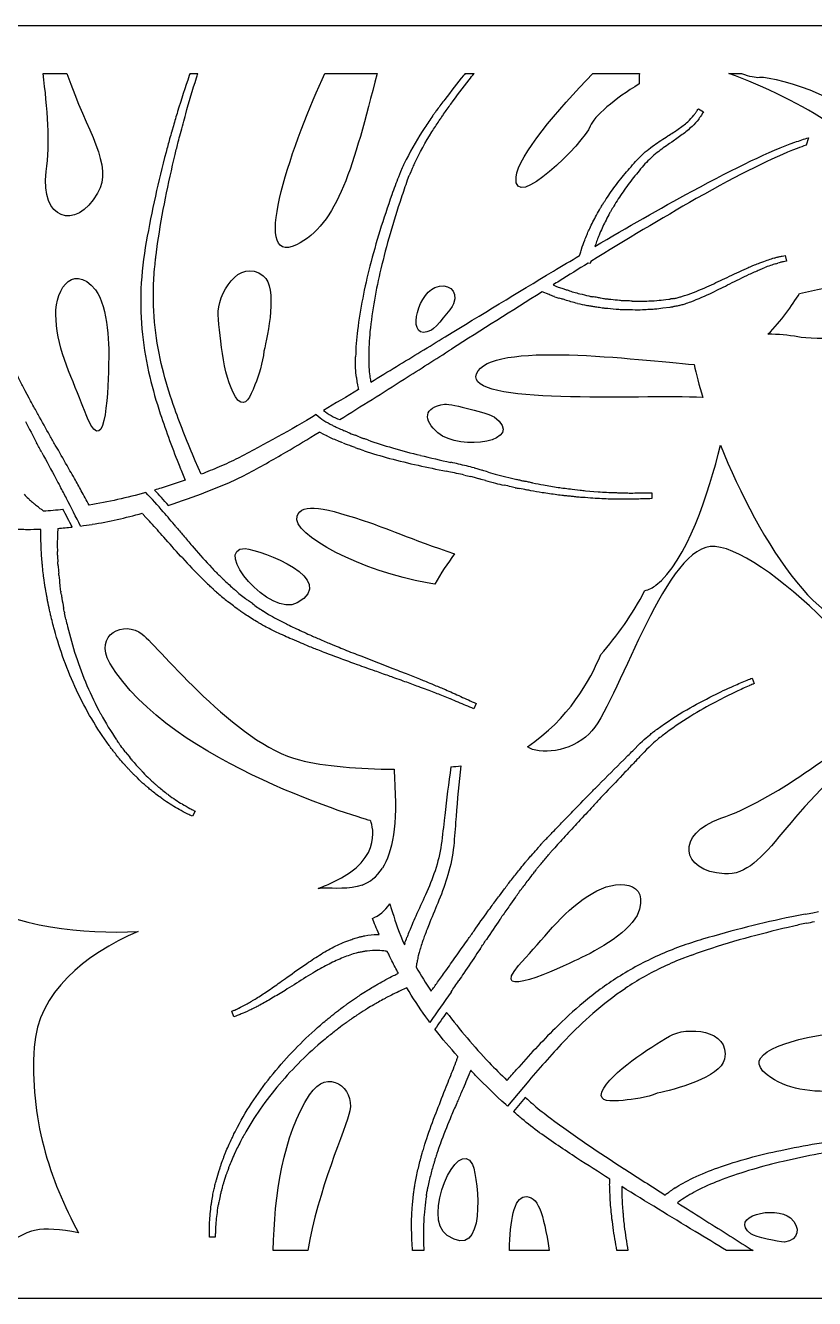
# Model space of a CAD drawing. Header units: metres. Extents: x -136 to 12250, y 0 to 1406.
# Drawn here: x 4963 to 5835, y 0 to 1406 of the extents above; entities that cross this region are included whole.
import ezdxf

# ---------------------------------------------------------------- set-up
doc = ezdxf.new("R2010")
doc.units = ezdxf.units.M
doc.layers.add('PDF_Geometry', color=7, linetype='Continuous')

msp = doc.modelspace()

# ---------------------------------------------------------------- linework, layer by layer
at = {"lineweight": -2}
for p, q in [((0, 1406.3), (12250, 1406.3)), ((5828.6, 1282.2), (5825.9, 1274)), ((12250, 0), (0, 0))]:
    msp.add_line(p, q, dxfattribs=at)
for points in [[(4982.4, 1353.2), (5008.8, 1353.2)], [(5144.9, 1353.2), (5153.6, 1353.2)], [(5294, 1353.2), (5351.7, 1353.2)], [(5449, 1353.2), (5458.9, 1353.2)], [(5590, 1353.2), (5641.6, 1353.2)], [(5740.5, 1353.2), (5754.6, 1353.2)], [(5275.3, 53.1), (5236.9, 53.1)], [(5403.3, 53.1), (5390.8, 53.1)], [(5541.9, 53.1), (5498.1, 53.1)], [(5629, 53.1), (5616.8, 53.1)], [(5767.4, 53.1), (5738, 53.1)]]:
    msp.add_lwpolyline(points, dxfattribs=at)
at = {"layer": 'PDF_Geometry', "lineweight": -2}
for p, q in [((5541.8, 1109), (5534, 1112.1)), ((5547.9, 1106.7), (5547.8, 1106.7)), ((5290.2, 955.8), (5288.2, 956.9)), ((5302.2, 964.8), (5302.2, 964.8)), ((5306.6, 962.7), (5309.9, 961.1)), ((5298.5, 951.9), (5296.5, 952.8)), ((5325.1, 940.9), (5323.4, 941.6)), ((5337.3, 936.6), (5331.1, 938.7)), ((5459, 917.5), (5459.3, 917.5)), ((5459.3, 917.5), (5467.9, 914.9)), ((5430.8, 913.3), (5428.1, 913.9)), ((5456.7, 907.7), (5455.2, 908)), ((5465.2, 905.3), (5456.7, 907.7)), ((5485, 910), (5506.3, 904.6)), ((5504.2, 895.6), (5500, 896.6)), ((5504.4, 895.6), (5504.2, 895.6)), ((4971.7, 878.8), (4971.7, 878.7)), ((5092.3, 867), (5091.9, 867.4)), ((4998.4, 843.4), (4998.4, 843.3)), ((5147.2, 831.5), (5149.4, 829)), ((5136.5, 818.1), (5134.5, 820.2)), ((5168.9, 807.3), (5169, 807.3)), ((5002, 781.4), (5002.1, 780.7)), ((5170.8, 783.4), (5170.7, 783.5)), ((5194.9, 782.5), (5195, 782.4)), ((5003.3, 773.4), (5003.3, 773.4)), ((5006, 758.2), (5006.2, 757.2)), ((5009.5, 742.5), (5009.5, 742.5)), ((5063.8, 617.1), (5063.8, 617.1)), ((5068, 611.1), (5068.5, 610.4)), ((5073.3, 604), (5078.2, 597.9)), ((5079.7, 595.9), (5080.6, 594.9)), ((5080.6, 594.9), (5083.1, 592)), ((5092.9, 581.3), (5093, 581.2)), ((5504.6, 443.2), (5499.3, 435.8)), ((5833.3, 426.2), (5839.6, 427.4)), ((5833.3, 426.2), (5833.3, 426.2)), ((5465.8, 386.7), (5462.1, 381.1)), ((5715.3, 384.8), (5703.2, 380.8)), ((5519.3, 240.5), (5495.7, 212.6)), ((5505.5, 252.6), (5505.6, 252.8)), ((5515.4, 222.2), (5502.3, 206.7)), ((5673.9, 117.3), (5674.1, 117.4))]:
    msp.add_line(p, q, dxfattribs=at)
for points in [[(5144.9, 1353.2, 0.000642), (5144.1, 1351, 0.008947), (5131.1, 1311.2, -0.000934), (5126.5, 1295.5), (5124.7, 1289.4), (5124.7, 1289.3, -0.002249), (5122.4, 1281.2, 0.006551), (5118.4, 1266.4, 0.009568), (5106.6, 1217.9, 0.012164), (5096.6, 1167.3, 0.03279), (5090.7, 1115.5, 0.037784), (5092.3, 1064.8, 0.031747), (5100.4, 1018.1, 0.020447), (5112, 977.4, 0.015904), (5133.7, 918.7), (5133.7, 918.5, 0.000069), (5139.6, 904.1, -0.00986), (5113, 895.3, -0.002844), (5105.6, 893.1, -0.002844)], [(5284.4, 976.4, -0.015822), (5198.3, 928.5, -0.016626), (5177.2, 918.6, -0.006848), (5157.1, 910.6), (5150.7, 925.5, -0.01576), (5128, 982.9, -0.021265), (5115.9, 1022, -0.032209), (5107.1, 1066.6, -0.037629), (5104.5, 1115.1, -0.019073), (5106, 1140.1, -0.008525), (5106.9, 1148.7, 0.001127), (5107.3, 1152.7), (5109.1, 1165.3, -0.011848), (5117.8, 1215.5, -0.009186), (5128.5, 1263.9, -0.006024), (5131.9, 1277.8, 0.00284), (5134.2, 1286.8, 0.000361), (5140.1, 1308.6, -0.009144), (5152, 1348.3, -0.001409), (5153.6, 1353.2)], [(5449, 1353.2, 0.000118), (5447.3, 1351.2, 0.008361), (5426.4, 1324.6, 0.006705), (5418.1, 1313.4, -0.000355), (5415.4, 1309.7), (5415.3, 1309.6, -0.000257), (5413.3, 1306.7, 0.009446), (5404.4, 1293.6, 0.029703), (5384, 1258.3, 0.016686), (5381, 1252.2, -0.004101), (5379.5, 1248.9), (5377.5, 1244.7), (5375.3, 1238.9, 0.006419), (5368, 1219.3, 0.011998), (5354.8, 1179.5, 0.01203), (5343.8, 1140.5, 0.032708), (5330, 1069.5, 0.024853), (5327.9, 1040.4)], [(5393, 1253.8), (5393, 1253.9, -0.029446), (5412.2, 1288.7, -0.009942), (5420.1, 1300.8, 0.000796), (5422.6, 1304.6, 0.000525), (5425.2, 1308.3, -0.007232), (5433.2, 1319.5, -0.008854), (5453.5, 1346.4, -0.000295), (5458.9, 1353.2, -0.000295)], [(5343.6, 1019.3), (5343.6, 1019.3, 0.013981), (5344.5, 1013.5, 0.000524), (5344.8, 1012.4, 0.000561), (5373.1, 1029.6, 0.000368), (5427.1, 1062.5, -0.002031), (5546.5, 1134.9, -0.001029), (5575.5, 1152.2), (5575.5, 1152.2, 0.005662), (5576, 1153.9, -0.012963), (5577.5, 1158.8), (5577.7, 1159.2, -0.015841), (5581.2, 1169.1, -0.013917), (5583.7, 1175.4), (5584.2, 1176.6, -0.011797), (5586.7, 1182.1, -0.018437), (5594.2, 1196.9, -0.011417), (5598.7, 1204.7, 0.002154), (5601, 1208.6), (5601.5, 1209.4, 0.002212), (5603.6, 1212.6, -0.015277), (5614.8, 1228.8), (5614.8, 1228.8, -0.014977), (5627.4, 1244.6, -0.015449), (5640.9, 1259.6, -0.044916), (5656, 1272.8, -0.016784), (5671.2, 1283), (5673.2, 1284.3, 0.010571), (5684.5, 1291.8, 0.028632), (5695, 1299.9, 0.037593), (5701.9, 1307.1, 0.00225), (5704.1, 1310, 0.006128), (5704.9, 1311.2, -0.006304), (5705.6, 1312.3, -0.005697), (5706.9, 1314.3), (5712.3, 1311, 0.000317), (5711.1, 1308.9), (5711.1, 1308.8)], [(5710.7, 1308.1, -0.013258), (5709.6, 1306.3), (5709.5, 1306.1, 0.003785), (5708.3, 1304.5, -0.002028), (5707.2, 1303), (5707.2, 1302.9, -0.038259), (5699.8, 1294.7, -0.029496), (5688.9, 1285.7, -0.010268), (5677.3, 1277.4), (5675, 1275.9, 0.01669), (5661.3, 1265.9, 0.044208), (5647.8, 1253.3, 0.014283), (5635.2, 1238.3, 0.015081), (5623.5, 1222.5, 0.016788), (5613.2, 1206.7), (5612.5, 1205.4, 0.001599), (5610.9, 1202.8), (5610.3, 1201.8, -0.001618), (5608.7, 1198.9, 0.010812), (5604.7, 1191.4), (5604.7, 1191.3, 0.018026), (5598, 1177), (5598, 1177, 0.01372), (5596, 1172, -0.000932), (5595.4, 1170.6, 0.015447), (5593.3, 1164.7), (5593.3, 1164.6, 0.005765), (5592.4, 1162.2, -0.008881), (5699.9, 1223.3)], [(5390.4, 1248.2, -0.006182), (5388.8, 1244.6), (5387.8, 1242.2), (5387, 1240.5), (5386.9, 1240.3), (5386.9, 1240.3), (5386.9, 1240.2), (5385.1, 1235.3, 0.00606), (5378.3, 1215.7, 0.011197), (5366, 1176.2, 0.011691), (5355.9, 1137.5, 0.032326), (5343.8, 1068.1, 0.025187), (5342.4, 1040.3)], [(5704.5, 1215, 0.009357), (5587.8, 1145.5), (5587.2, 1143.2), (5584.9, 1143.8, 0.001315), (5553.1, 1124, 0.000674), (5546.2, 1119.7, 0.001497), (5549.3, 1118.5), (5552, 1117.4, 0.007979), (5557, 1115.7, 0.002122), (5558.9, 1115.1, -0.003124), (5562.8, 1113.8)], [(5683.2, 1105.5), (5683.3, 1105.5, -0.00417), (5685.7, 1106.2, 0.01086), (5689.4, 1107.2), (5690.3, 1107.5, -0.001714), (5695.6, 1109.2, 0.021528), (5718.9, 1118.8, 0.003875), (5738.5, 1128, -0.007273), (5760.1, 1138, -0.007345), (5765.4, 1140.3, 0.004222), (5768.9, 1141.8, -0.007913), (5774.6, 1144.1, 0.000006), (5777, 1145), (5777.1, 1145)], [(5795.9, 1150.9, -0.002113), (5799.6, 1151.6, -0.002173), (5802.7, 1152.3), (5804.1, 1146, -0.002839), (5800.9, 1145.3), (5800.8, 1145.3, -0.00175), (5797.2, 1144.5)], [(5685.6, 1097, -0.001547), (5687.6, 1097.6, 0.011154), (5692.1, 1098.9), (5692.1, 1098.9, 0.001412), (5698.4, 1101.1), (5698.5, 1101.1, 0.021252), (5722.3, 1111.4, 0.003812), (5741.5, 1120.9, -0.007335), (5763.1, 1131.4, -0.007822), (5769, 1134.1, 0.001184), (5771.7, 1135.3, -0.00776), (5777, 1137.5, 0.001771), (5779.5, 1138.6)], [(5575.8, 1110), (5575.9, 1110, 0.001067), (5585.8, 1107.5), (5585.9, 1107.5)], [(5633.8, 1101.8), (5632.1, 1101.9, -0.002643), (5628.9, 1102, 0.000649), (5625.8, 1102.1), (5625.5, 1102.1, 0.005384), (5622.7, 1102.2), (5621.7, 1102.3, -0.00352), (5619.8, 1102.5), (5617.4, 1102.7, 0.000133), (5607.7, 1103.7, 0.000259), (5606.2, 1103.9, -0.002723), (5604.9, 1104), (5604.3, 1104.1, -0.003673), (5602.1, 1104.5, 0.002424), (5598.8, 1105.1, -0.003121), (5596.5, 1105.5, 0.002702), (5591, 1106.5, 0.002257), (5589.6, 1106.7)], [(5644.7, 1101.7), (5644.8, 1101.7, -0.000038), (5654.7, 1102.1), (5657.8, 1102.2), (5660.8, 1102.5, 0.000621), (5670.8, 1103.5), (5674.2, 1103.8)], [(5679.3, 1104.7, 0.007457), (5677.1, 1104.3, 0.010283), (5675.8, 1104)], [(5634.1, 1092, 0.002093), (5631.9, 1092, 0.000242), (5628.9, 1092.1, 0.000273), (5625.5, 1092.1, -0.003995), (5623.7, 1092.1, 0.002638), (5622.3, 1092.2), (5622.1, 1092.2, -0.002311), (5618.9, 1092.4, 0.000762), (5606.6, 1093.5), (5606.6, 1093.5, 0.004326), (5605, 1093.6, -0.003766), (5603.6, 1093.7), (5603.4, 1093.8), (5602.7, 1093.9, -0.004445), (5600.4, 1094.2, -0.000158), (5594.7, 1095.1, 0.001073), (5590.1, 1095.8), (5589.1, 1096, 0.005639), (5587.7, 1096.2)], [(5675.1, 1094.8), (5667.4, 1093.9, -0.000364), (5658.6, 1092.8), (5658.4, 1092.8, 0.000061), (5652.8, 1092.5, -0.000904), (5645.2, 1092.1)], [(5680.9, 1095.9, 0.007885), (5678.8, 1095.5), (5678.6, 1095.4, 0.011332), (5677.5, 1095.2)], [(5096, 890.3, -0.023611), (5033.4, 876.3, -0.000189), (5024.6, 892.4, 0.004275), (5017.2, 905.8, -0.001022), (5012.2, 914.5, -0.000354), (4999.4, 937), (4996, 942.8, 0.001268), (4990.1, 953.3, -0.005275), (4977.1, 976.4, 0.00199), (4974, 982, -0.006006), (4967, 994.7), (4962.8, 1002.8, 0.000278), (4956.8, 1014.1, -0.003603), (4950.7, 1026.6, 0.001643), (4946.9, 1034.4, 0.000153), (4945.8, 1036.7, 0.001755), (4944.5, 1039.5, 0.002645), (4943, 1042.8, -0.002394), (4942.2, 1044.7, 0.001039), (4937.6, 1055.4, 0.00059), (4936.5, 1057.8, 0.000055), (4935.3, 1060.7, 0.004809), (4934.8, 1061.8)], [(5328.8, 1017.5, 0.015459), (5329.7, 1010.9, -0.003422), (5330, 1009), (5330, 1008.8, -0.004237), (5330.6, 1006.2, 0.001541), (5331, 1004.1, -0.002079), (5292.5, 981.1, -0.002079)], [(5581.9, 892.4), (5581.9, 892.4), (5596, 891.3, 0.01662), (5614.8, 890.3, -0.001885), (5620.1, 890.1, 0.000723), (5624, 890, -0.001249), (5630.2, 889.8, 0.001966), (5638.6, 889.9), (5638.8, 889.9, -0.000245), (5655.2, 890), (5655.3, 883.6, -0.000326), (5638.9, 883.1, 0.002187), (5633.8, 883, -0.000751), (5630.3, 882.9), (5630.2, 882.9), (5620, 883, 0.002151), (5614.3, 883.1, -0.01686), (5595.3, 883.8, -0.000842), (5584.8, 884.4), (5581.5, 884.7, -0.01731), (5574.9, 885.2), (5573.9, 885.3, -0.001485), (5568.7, 885.8), (5566.4, 886.1, -0.001529), (5562.4, 886.5, 0.000417), (5558.6, 886.9), (5557.6, 887, -0.016008), (5550.5, 887.8, -0.000295), (5534.2, 890.2)], [(5535.5, 898.8), (5535.6, 898.8, -0.001302), (5551.8, 896.1)], [(5558.6, 895.2), (5559.5, 895.1, 0.001889), (5567.3, 894.1), (5576.2, 893)], [(5086.7, 575.1, -0.002958), (5083.8, 577.9, 0.000746), (5081.4, 580.2), (5081.3, 580.3, -0.000022), (5078.4, 583.4, -0.000447), (5076.1, 585.8, 0.003923), (5074.7, 587.4, -0.001751), (5073.5, 588.7), (5073.4, 588.8, 0.002918), (5070.8, 591.7, -0.001034), (5065.6, 597.8), (5065.5, 597.9, -0.000156), (5061.3, 603.3), (5060.5, 604.4, -0.00139), (5057.9, 607.6), (5057.8, 607.7), (5057.1, 608.7, -0.002703), (5055.4, 611.1, -0.027087), (5036.2, 640.3, -0.022797), (5019.4, 672.1, -0.01975), (5005.6, 705.5, -0.019983), (4995, 738.7, -0.012302), (4992.9, 746.9, -0.000029), (4990.9, 754.9), (4990.8, 755, 0.003645), (4989.6, 760.5, -0.011561), (4987.5, 770.7, 0.001223), (4986.6, 775.4), (4986.1, 778.2, 0.000527), (4985.6, 781.3, -0.000763), (4984.9, 785.5, -0.010902), (4983.3, 796.1, 0.001595), (4982.9, 799.5, -0.0123), (4981.9, 808.2, 0.004335), (4981.5, 812.5, -0.008688), (4980.9, 819.9, 0.003834), (4980.6, 824.3), (4980.6, 824.4, -0.014638), (4980.1, 843.7, -0.007736), (4980.1, 849.6, -0.009759), (4964.7, 849.3, 0.000666), (4957.8, 849.4, -0.000014), (4953, 849.4, 0.020561)], [(4966.2, 883.8), (4966.3, 883.7, -0.001161), (4967.6, 882.4)], [(5205.4, 756.1, 0.002695), (5201.3, 758.9), (5201.1, 759, 0.000678), (5197.6, 761.6)], [(5213.9, 767.6, 0.00234), (5209.6, 770.6, 0.002579), (5206.1, 773.4)], [(5225.5, 759.7), (5225.6, 759.7), (5231.8, 755.7), (5233.9, 754.5, -0.000929), (5242.6, 749.6, 0.01443), (5248.5, 746.7, -0.002693), (5251.5, 745.2), (5252.5, 744.7, 0.010867), (5260.4, 740.9, -0.000826), (5277.4, 733.1), (5279, 732.4, 0.008005), (5290.6, 727.4, -0.002536), (5297.4, 724.5, -0.000093), (5302.8, 722.2, 0.000845), (5306.5, 720.6), (5307.6, 720.2, -0.001067), (5315.7, 716.9, -0.000349), (5324.7, 713.3, 0.000287), (5333.7, 709.8, 0.000323), (5356, 701.1), (5367.9, 696.5, 0.000251), (5376.4, 693.2), (5383.8, 690.3, 0.00147), (5398.6, 684.4, 0.0012), (5403.9, 682.3, -0.004731), (5412.2, 678.9, -0.00097), (5424.4, 673.8), (5427.2, 672.6, -0.000482), (5435.1, 669.2), (5435.8, 668.9, 0.002804), (5444.1, 665.1, 0.001295), (5461.1, 657.3), (5458.5, 651.5, -0.000259), (5441.3, 658.7, 0.002298), (5432.8, 662.3), (5432.3, 662.6, 0.001561), (5425.1, 665.4), (5421.5, 666.8, -0.000775), (5414.8, 669.4), (5409.2, 671.6, 0.004051), (5400.8, 674.7, -0.001363), (5395.6, 676.6, 0.000057), (5388.2, 679.3, -0.000648), (5380.6, 682.1, -0.000702), (5371.3, 685.4, 0.000406), (5364.6, 687.8, -0.000189), (5349.4, 693.2, 0.000491), (5330, 700), (5329.1, 700.4, 0.001018), (5311.8, 706.7, 0.001847), (5302.5, 710.2, -0.000881), (5293.1, 713.8, 0.001958), (5286.3, 716.5, -0.007995), (5274.1, 721.3, 0.000119), (5265.7, 724.9, 0.000053), (5255.4, 729.3, -0.011373), (5247.1, 733), (5245.9, 733.5, 0.004947), (5242.6, 735, -0.013929), (5236.4, 737.9), (5234.3, 739.1, 0.001155), (5227.3, 742.7), (5224.9, 744), (5222.7, 745.3, 0.001078), (5220.1, 746.8)], [(5652.9, 622.5, -0.002398), (5656.5, 625.5), (5657.1, 626), (5658.8, 627.2, -0.000425), (5661.3, 629.1, -0.028385), (5694, 650.4, -0.015924), (5723, 666, -0.011895), (5745.9, 676.8, -0.010212), (5760.9, 683.2, -0.003246), (5766.3, 685.3), (5768.6, 679.3, 0.000454), (5763.4, 677.1), (5762.8, 676.9, 0.009305), (5748.8, 670.5, 0.012057), (5726.4, 659.3, 0.016071), (5698.3, 643.3, 0.028177), (5666.9, 621.7, -0.000136), (5664.3, 619.6), (5662.9, 618.6, 0.000947), (5660.7, 616.6, -0.002506), (5659.1, 615.2), (5659, 615.2)], [(5397.6, 379.9), (5397.6, 379.8, 0.002115), (5396.2, 374.2, -0.002898), (5395.8, 371.7, 0.003496), (5395.4, 369.7, -0.001989), (5394.8, 366.2, 0.018149), (5411.4, 339.7, 0.000223), (5418.5, 349.3, 0.004998), (5427.3, 361.6, -0.001173), (5433, 369.6, -0.000135), (5451.8, 396.3, 0.001574), (5458.9, 406.3, -0.005008), (5474.2, 427.8, 0.002951), (5478.8, 434.2, -0.006727), (5486.8, 445), (5492.5, 452.6, -0.000595), (5500.1, 462.6), (5500.1, 462.6, -0.003478), (5509.1, 473.7, 0.001477), (5514.5, 480.5), (5515.7, 482, -0.001452), (5518.2, 485), (5518.3, 485.1), (5518.9, 485.8, 0.000443), (5522.2, 489.5, -0.001456), (5528.1, 496.2), (5530, 498.3, 0.002063), (5532.2, 500.8, 0.001195), (5533.9, 502.8, 0.001743), (5534.6, 503.6, -0.009122), (5536, 505.1), (5538.1, 507.3, -0.001046), (5546.4, 515.8, -0.000494), (5557, 526.8), (5563, 533, 0.000768), (5576.9, 547.3), (5579.6, 550.1, -0.001832), (5587.9, 558.7, -0.001479), (5596.3, 567.1, -0.000327), (5624.4, 595.2), (5628.9, 599.7, -0.000677), (5634.3, 605.1), (5642.6, 613.5), (5645.2, 615.8)], [(5652.4, 609.2), (5649.5, 606.4), (5646.8, 603.5, -0.003153), (5643.9, 600.5, -0.001423), (5639.8, 596.2, 0.001391), (5636.3, 592.5, -0.000323), (5625.7, 581.3, 0.000504), (5604.5, 559.1, 0.000528), (5597.2, 551.4), (5596.4, 550.6, 0.000249), (5588.4, 541.8, 0.000308), (5572.2, 524.3), (5570.6, 522.6, -0.000185), (5556, 506.7), (5554.3, 504.8, 0.00027), (5548, 498), (5546, 495.8)], [(5433.3, 587.3, 0.009527), (5426.5, 533.6), (5426.2, 531.3, -0.003916), (5422.6, 501.7, -0.048081), (5415.7, 472.6, -0.025503), (5405.2, 446.1, 0.000367), (5394.4, 422.3, 0.003846), (5390.3, 413.1), (5389.7, 411.5), (5389.6, 411.4, -0.003339), (5388.1, 407.7, 0.011658), (5385.6, 401.4, 0.000286), (5384.7, 399)], [(5444.2, 588.4, 0.00987), (5439, 532.4), (5438.8, 529.4, -0.003544), (5436.4, 500.1, -0.04726), (5430, 468.1, -0.024462), (5420, 439.9, -0.000437), (5410, 415.6, 0.003612), (5407, 408.1, 0.000643), (5405.8, 405, -0.003497), (5404.4, 401.4, 0.010674), (5402.3, 395.4, -0.002106), (5401.6, 393.4)], [(5100, 574.2, -0.002683), (5102.7, 571.7), (5102.8, 571.6)], [(5106.3, 568.4, -0.001566), (5107.5, 567.4), (5109, 566.1, 0.002486), (5112.2, 563.4, 0.007595), (5117.8, 558.9, -0.003196), (5121.1, 556.4)], [(5116.7, 550.2), (5116.6, 550.3, 0.003005), (5112.9, 553, -0.006925), (5107.2, 557.2), (5107.1, 557.2, -0.000832), (5102.2, 561.2), (5101.4, 561.9)], [(5136.3, 546.3), (5136.5, 546.2, 0.021434), (5144.8, 541.5, -0.003898), (5146.8, 540.4, -0.001588), (5150.5, 538.4), (5147.6, 532.7, -0.003368), (5143.7, 534.6, 0.003886), (5141.6, 535.6, -0.021677), (5132.9, 540.2)], [(5529.2, 476, 0.001376), (5531.6, 478.8, 0.000127), (5532.9, 480.3, 0.000971), (5540.4, 489.2, 0.000678), (5542.1, 491.3, -0.000664), (5544.1, 493.7, 0.00377), (5544.9, 494.5)], [(5365.8, 435.9, 0.005597), (5367.4, 430.9, -0.000586), (5368.8, 426.4)], [(5201.5, 314.4, -0.015379), (5196.9, 312.6, 0.006559), (5195.6, 312.1), (5195.5, 312.1, -0.005379), (5193.3, 311.3), (5191, 317.3, -0.000204), (5193, 318.2, -0.004082), (5194.3, 318.7, 0.013699), (5198.6, 320.7), (5198.7, 320.8, 0.011308), (5207.2, 325.1, -0.001649), (5209.1, 326.2, 0.001612), (5212.4, 328.1, 0.000566), (5215.5, 330, -0.000054), (5218, 331.5, 0.008473), (5230.4, 339.5, 0.005412), (5244.1, 349.1, 0.001028), (5252.4, 355, -0.006575), (5274, 370.2, -0.013785), (5289.9, 380.5, -0.022325), (5306.1, 389.5, -0.028622), (5322.4, 396.4), (5322.5, 396.4, 0.003309), (5324.8, 397.2)], [(5330.5, 398.9, 0.001716), (5334.2, 399.9), (5334.4, 399.9, 0.002664), (5338.1, 400.7, -0.03772), (5352, 402.3), (5352.1, 402.3, -0.001071), (5353.9, 402.3)], [(5177.1, 141.4, -0.002718), (5178.4, 145.2, -0.000033), (5179.4, 148.4), (5179.4, 148.5, 0.000398), (5180.9, 152.5, -0.0014), (5182.1, 155.7, 0.00154), (5182.8, 157.6, -0.0031), (5183.4, 159.3), (5183.5, 159.4, 0.003009), (5185, 163, -0.001183), (5188.1, 170.4), (5188.2, 170.5, 0.001405), (5191.1, 176.7), (5191.7, 177.9, -0.00179), (5193.4, 181.7), (5193.5, 181.8), (5194.1, 182.9, -0.001967), (5195.4, 185.5, -0.027013), (5212.9, 215.7, -0.022757), (5234, 244.9, -0.019693), (5257.7, 272.1, -0.019938), (5282.7, 296.5, -0.012141), (5289.1, 302.1, 0.000544), (5295.3, 307.4), (5295.4, 307.5, 0.003087), (5299.8, 311, -0.012108), (5307.9, 317.5, 0.001366), (5311.7, 320.4), (5314, 322.1, 0.000941), (5316.6, 323.9, -0.002301), (5320, 326.5, -0.010797), (5328.8, 332.6, 0.002171), (5331.7, 334.5, -0.012636), (5339, 339.2, 0.003293), (5342.7, 341.5, -0.008433), (5349, 345.3, 0.003744), (5352.8, 347.6), (5352.9, 347.6, -0.014543), (5369.9, 356.7, -0.007727), (5375.2, 359.3, -0.010025), (5368.1, 373, 0.000353), (5365.1, 379.2, -0.000352), (5362.9, 383.5, 0.018517), (5360.8, 383.8), (5360.6, 383.8)], [(5329.8, 381.8, -0.006744), (5327.2, 381.2, 0.027618), (5312.4, 375.9, 0.021907), (5296.7, 368.5, 0.013612), (5280.8, 359.6, 0.006396), (5259.9, 346.7, -0.001441), (5249.9, 340.4, -0.006366), (5235.4, 331.7, -0.010377), (5222.2, 324.2, -0.003001), (5217.9, 322), (5216.2, 321.1, -0.003642), (5210.6, 318.4)], [(5352.2, 384.6, 0.036856), (5340.8, 383.9, 0.000344), (5339.2, 383.7, -0.00482), (5337.6, 383.5, -0.003756), (5334.2, 382.8)], [(5399.6, 387), (5399.6, 386.9, -0.001547), (5399, 385.1)], [(5410, 305.1, -0.003872), (5405.5, 311.2, -0.019716), (5384.5, 343.1, 0.01081), (5377.8, 340.1), (5377.8, 340.1, 0.013842), (5361.5, 332.1, -0.002273), (5358.1, 330.2, 0.008397), (5351.6, 326.6, -0.003278), (5347.9, 324.5, 0.012462), (5340.9, 320.3, -0.000789), (5338.8, 319, 0.010708), (5329.4, 312.9, -0.00071), (5324, 309.3), (5323.4, 308.9, -0.002281), (5320.6, 306.8, 0.000474), (5317.4, 304.6), (5317.4, 304.5, 0.01196), (5309, 298.4, -0.002693), (5305, 295.4), (5304.2, 294.7, -0.001839), (5298.8, 290.4, 0.011509), (5292.6, 285.2), (5292.5, 285.2, 0.019749), (5267.5, 262.5, 0.019908), (5243.8, 236.9, 0.022319), (5222.5, 209.3, 0.02594), (5204.6, 180.6), (5204.5, 180.6, 0.002432), (5203.6, 178.9, -0.003472), (5202.5, 177, -0.003444), (5201.1, 174.2), (5200.7, 173.5, -0.00074), (5197.1, 166.3), (5193.8, 159.2, -0.003194), (5192.7, 156.9), (5192.2, 155.7), (5190.7, 152.1, 0.00028), (5187.9, 145.4, -0.000593), (5186.6, 141.6, 0.000402), (5185.5, 138.6), (5185.5, 138.5)], [(5396.5, 140.6, -0.016153), (5400, 154.9, 0.000971), (5401.1, 159.2), (5401.2, 159.3, 0.002162), (5402.8, 164.5, -0.01166), (5406.6, 176.7, -0.012237), (5416.9, 205.3), (5417.9, 208, 0.000399), (5428.2, 234, 0.002437), (5436, 253.8, 0.004888), (5439.7, 263.4, -0.00259), (5440.9, 266.7), (5441.1, 267.2, -0.020188), (5415.6, 297.6, -0.020188)], [(5495.7, 212.6, -0.000881), (5493.8, 214.3, -0.015681), (5460.6, 246.5, -0.002431), (5455.2, 252.1, -0.004151), (5453.1, 247, -0.002157), (5444.6, 227.2, -0.000362), (5439.7, 215.7, 0.000278), (5433.6, 201.7), (5432.4, 198.6, 0.012121), (5421.7, 171.5), (5421.7, 171.4, 0.011689), (5417.8, 160.3, -0.002627), (5416, 154.8, -0.000891), (5414.7, 150.5)], [(5616.8, 53.1, -0.012724), (5612.6, 78.5), (5611.7, 85, -0.008431), (5611.2, 89.1, 0.002114), (5611, 91.4), (5610.8, 93.2, -0.013261), (5609.8, 103.2, 0.001015), (5609.6, 106.3, -0.009608), (5609.2, 113.6, -0.001609), (5608.9, 120), (5608.8, 122.3, -0.014448), (5608.8, 129.2), (5608.8, 131.6, -0.000065), (5608.8, 132, -0.004627), (5572.5, 155.2, -0.012029), (5531.3, 183.2, -0.018936), (5511.8, 198.5, -0.004357), (5502.3, 206.7, -0.004357)], [(5701.2, 133.3, -0.024842), (5728.2, 144.5, -0.032684), (5797.9, 163.7, -0.012102), (5837.7, 171.3, -0.011931), (5879.2, 177.2, -0.006361), (5900, 179.5), (5906.2, 180.1), (5910.8, 180.2, 0.005098), (5914.5, 180.3)], [(5915.1, 170.1, -0.005886), (5911.1, 169.9), (5908.5, 169.8), (5906.6, 169.7), (5906.5, 169.7), (5906.3, 169.7), (5901.1, 169.1, 0.006087), (5880.6, 166.5, 0.011115), (5839.8, 159.8, 0.011635), (5800.6, 151.5, 0.032338), (5733.1, 131.4, 0.025403), (5707.6, 120.3)], [(5182.3, 129.1, -0.002636), (5181.3, 125.5), (5181.2, 125.5)], [(5168.3, 103.5), (5168.4, 103.6, 0.003741), (5169.1, 108.1, -0.006482), (5170.3, 115.1), (5170.3, 115.2, -0.000988), (5171.7, 121.3), (5171.9, 122.4)], [(5180, 120.9, -0.00234), (5179.6, 119.4), (5179.1, 117.5, 0.001694), (5178.1, 113.4, 0.00739), (5176.6, 106.3, -0.002432), (5175.8, 102.3)], [(5392.1, 115.9, 0.001908), (5392.8, 120.9), (5392.8, 121.1, 0.002345), (5393.5, 125.4)], [(5406.2, 113.5, 0.00329), (5407, 118.7, 0.002283), (5407.9, 123.1)], [(5738, 53.1, -0.000171), (5703.2, 74.1, -0.003068), (5622.1, 123.7, 0.006179), (5622.1, 122.5), (5622.1, 122.5, 0.001031), (5622.2, 117.6), (5622.2, 114, 0.009233), (5622.5, 107.9, -0.003214), (5622.7, 104, 0.01133), (5623.4, 95, 0.001323), (5623.6, 92.7, -0.003442), (5623.8, 90.1, 0.006907), (5624.1, 86.6, -0.000401), (5624.6, 82.8, -0.000277), (5624.9, 80.1, 0.014273), (5629, 53.1, 0.014273)], [(5390.8, 53.1, 0.000136), (5390.5, 59.3, -0.011643), (5390, 68.3), (5390, 69.7, 0.004004), (5389.9, 73.3, -0.013355), (5389.7, 80.1), (5389.8, 82.5, 0.000931), (5389.9, 90.4), (5390, 93.1), (5390.2, 95.6, 0.001906), (5390.4, 98.7, 0.000135), (5390.6, 100.7)], [(5404.3, 99.6), (5404.3, 99.5), (5403.6, 92.2), (5403.5, 89.8, -0.001455), (5403, 79.8, 0.014566), (5402.9, 73.3, -0.003297), (5403, 69.9), (5403, 68.7, 0.011073), (5403.1, 59.9, -0.000343), (5403.3, 53.1, -0.000343)], [(5689.4, 109.8), (5689.3, 109.8, 0.014219), (5684.6, 106.4, -0.002513), (5683.7, 105.7, 0.000573), (5711.8, 88, 0.000327), (5765.3, 54.3, -0.000035), (5767.4, 53.1, -0.000035)], [(5173.6, 84.1), (5173.5, 84, 0.021139), (5173, 74.4, -0.004693), (5172.9, 72.2, -0.001829), (5172.8, 67.9), (5166.4, 67.9, -0.002708), (5166.4, 72.3, 0.004498), (5166.4, 74.7, -0.022251), (5166.6, 84.5)]]:
    msp.add_lwpolyline(points, format="xyb", dxfattribs=at)
for points in [[(5198, 992.1), (5197.8, 992.3)], [(5027.4, 983), (5027.2, 983.5)], [(5515.8, 376.5), (5516.1, 376.9)], [(5600, 227.9), (5600.1, 228.2)], [(5411.1, 137.2), (5411, 137.1)]]:
    msp.add_lwpolyline(points, dxfattribs=at)
for centre, radius, start, end in [((5763.4, 1250.1), 104.3, 285.1446, 286.202), ((5774.5, 1208), 67.4, 285.4371, 287.3905), ((17088.4, -17270.4), 21712.2, 122.15167, 122.464), ((5351.6, 617.3), 527.2, 68.5618, 68.8486), ((4595, -1350.8), 2635.8, 68.8073, 68.8893), ((5594, 1244.9), 145.7, 251.5633, 253.5522), ((5449.8, 762.8), 357.5, 72.8221, 73.2606), ((5474.5, 835.8), 280.5, 72.4035, 73.2357), ((6219.7, 3893.2), 2867.7, 256.9742, 257.1814), ((-21530, 43505.2), 50295.1, 302.34914, 302.41959), ((1170.7, 7657.8), 7864.5, 301.76057, 302.37426), ((5332.5, 1030.7), 72.5, 228.4995, 245.3281), ((5332.5, 1030.7), 63.7, 231.0958, 249.6734), ((6108.1, 1562.1), 1289.7, 207.3917, 208.5654), ((4047, 2985.2), 2377.5, 300.419, 301.4568), ((5302, 985.5), 31.8, 243.3006, 244.1229), ((5628.8, 1639.8), 749.9, 244.1818, 244.554), ((5382.9, 1118.5), 173.5, 245.1124, 247.1248), ((5076.5, 402.9), 604.9, 66.3597, 66.7273), ((5398.1, 1137.5), 197, 246.334, 248.9651), ((2768.1, -248.5), 2509.5, 28.1275, 28.4089), ((5345.7, 1062.8), 120.5, 242.5766, 245.8638), ((5916.1, 2302.8), 1485.4, 245.4316, 245.6823), ((5386, 1133.5), 201.5, 246.1321, 248.1939), ((5130.6, 503.2), 478.5, 67.4677, 67.8389), ((5387.6, 1120.8), 190.3, 247.2604, 250.298), ((5153.5, 512), 474.7, 68.2309, 68.5084), ((5280.1, 822), 139.8, 68.214, 69.2906), ((5387.1, 1090.1), 148.8, 248.2778, 249.6357), ((5144.2, 410.6), 572.7, 70.1317, 70.5105), ((-6939.9, -33323.4), 36405.9, 70.28478, 70.28907), ((5501.1, 1397.8), 476.9, 250.442, 253.8742), ((44008.3, 21942.5), 44322.1, 208.2932, 208.33531), ((4720.3, 1834), 1043.9, 297.8159, 300.5483), ((5259.9, 764.2), 188.4, 69.0462, 69.7403), ((5373.1, 1059.2), 127.5, 248.9395, 250.7932), ((5499.2, 1421.8), 511.5, 251.5507, 254.8335), ((5575.3, 1660.5), 749.9, 254.0025, 256.4447), ((5871.5, 2907.3), 2031.5, 256.5648, 257.536), ((5559.3, 1657.8), 755, 255.1204, 257.5875), ((5793.7, 2721.2), 1843.9, 257.575, 258.5636), ((5173.3, -227.3), 1180, 76.4162, 77.2819), ((5051.4, -682.2), 1650.9, 75.7061, 76.0109), ((5321, 403.5), 532.1, 73.2528, 73.9764), ((6838.3, 1883.6), 2085.1, 207.9632, 208.2347), ((5053.5, 1204.2), 331.4, 293.3786, 297.6617), ((5184.4, -281), 1219.5, 77.5131, 78.3421), ((7442.1, 9462.6), 8782.3, 256.87679, 256.92459), ((5302.1, 299.6), 627.3, 74.3391, 74.9279), ((5556.7, 1201.5), 309.8, 254.0289, 256.1634), ((5565, 1209.5), 310.1, 253.0046, 255.0468), ((6837, 6739.3), 5993.7, 256.93963, 257.03339), ((5397.7, 372.5), 543.1, 78.0105, 78.4663), ((31192.8, 125051.4), 126776.2, 258.312139, 258.313931), ((3626.1, -8239.8), 9335.7, 78.30178, 78.33063), ((5421.9, 423.2), 488.5, 77.9797, 78.5348), ((4326.2, 531.9), 767.6, 27.2869, 28.4154), ((4826.9, 624.9), 377.9, 40.2457, 44.6117), ((4826.9, 624.9), 386.8, 40.5139, 43.8928), ((4895.2, 1582.3), 741.3, 287.7266, 291.1608), ((4896.8, 1575), 733.9, 291.2545, 293.1235), ((4599.3, -2989.2), 3988.9, 76.9499, 77.0649), ((5570.7, 1238.8), 349.5, 259.0613, 259.7874), ((4734.2, -3233.1), 4199.9, 79.2547, 79.3736), ((5422.1, 377.4), 524.5, 79.0755, 79.5405), ((5587.4, 1602.8), 950.4, 229.6276, 229.9781), ((4828.1, 675.1), 248.8, 52.8832, 53.4564), ((5068.5, 992.8), 149.6, 232.8728, 233.6616), ((4522.6, 257.9), 765.9, 53.0754, 53.3428), ((4955.5, 1301.1), 431.9, 273.6085, 276.5109), ((-10274.1, -6944.1), 17161.8, 27.01872, 27.09324), ((-10274.1, -6944.1), 17170.6, 27.00798, 27.12231), ((4958, 1340.5), 491.6, 279.2094, 285.8095), ((5446.3, 1193.7), 481.7, 222.7103, 223.1204), ((4709, 503.1), 528.5, 42.0133, 43.1297), ((3287.2, -695.3), 2406.2, 40.0421, 40.5553), ((5158.3, 840.4), 159.9, 176.339, 178.9488), ((4959.6, 1337.4), 488.3, 274.5993, 276.4755), ((4959.6, 1337.4), 488.3, 277.5798, 279.0845), ((3600.7, -505.2), 2026.9, 41.6201, 42.2235), ((61163.5, 48277.6), 73409.5, 220.243167, 220.252874), ((5319.9, 833.1), 321.7, 178.1875, 181.4241), ((-6799.8, -9863.4), 16017.7, 41.83488, 41.93475), ((12467.9, 7038.5), 9597.9, 220.20227, 220.29371), ((4579.3, 808.6), 419.4, 1.7317, 2.2586), ((5223.7, 827), 225.3, 181.4536, 183.3303), ((5589.4, 1229.6), 611.9, 222.2617, 225.1065), ((5605.7, 1220.3), 601.1, 220.6158, 223.3992), ((4710.8, 792.4), 288.8, 3.4012, 4.2574), ((5175.6, 819.4), 176.8, 183.1894, 185.8299), ((5358.5, 984.9), 259.8, 223.1411, 225.7411), ((3749.6, 679.9), 1256.1, 5.4402, 5.5522), ((5261.3, 821.9), 262.4, 185.0124, 187.4532), ((2853.1, 503.9), 2166.8, 7.3566, 7.5303), ((5354, 990.7), 276.5, 224.7182, 227.3624), ((4786.2, 401.8), 557.3, 44.8397, 45.4357), ((4771.5, 352.3), 603.1, 46.7765, 47.1967), ((5329.3, 942.7), 209.1, 226.2075, 229.9964), ((3982, 618.3), 1033, 8.8518, 9.0477), ((7773.3, 1214.3), 2804.9, 188.9643, 189.0434), ((4790.3, 382.8), 552.5, 46.4892, 47.0582), ((4783.4, 341), 588, 48.3644, 48.7953), ((5327.1, 949.8), 228.2, 227.9025, 231.6034), ((5223.2, 806.6), 222.4, 188.5928, 191.273), ((4426.8, 651.9), 588.9, 10.4029, 10.8869), ((3091.1, 345.7), 1958.8, 11.9236, 12.1268), ((5171.4, 784.1), 167.2, 191.6289, 194.3918), ((5425.7, 842.7), 428.1, 193.5336, 198.0553), ((5435.6, 848.3), 439.3, 198.3611, 202.9139), ((5389, 831.1), 389.7, 203.2478, 208.3758), ((5331.3, 800.6), 324.4, 208.4829, 214.4509), ((5198, 707), 161.5, 213.8367, 214.5112), ((4889.9, 495.9), 212, 33.7732, 34.354), ((4876.3, 471.8), 236.9, 35.9949, 36.7812), ((3508.6, -546.1), 1941.9, 36.3186, 36.5552), ((4613, 220.3), 599.2, 38.829, 39.0668), ((7722.8, 2890.2), 3500, 221.0435, 221.1633), ((-10202.5, -14095.9), 21198.4, 43.82703, 43.83777), ((6138.6, 1586.2), 1450.2, 223.7342, 223.8622), ((4855.6, 296.4), 361.6, 48.1065, 48.6369), ((6261.3, -110.4), 937.8, 142.1803, 143.0284), ((4007.4, 1632.9), 1911.7, 322.3267, 322.5867), ((6133.5, 4.5), 766.5, 142.2644, 142.461), ((-21188.9, 19671.5), 32897.9, 324.23341, 324.25558), ((4387, 1178.6), 1337.3, 325.3683, 325.645), ((5972.9, 97.6), 582, 144.47, 145.897), ((5927.2, -122.6), 556.7, 100.5751, 102.1582), ((5667.5, 1255), 845.2, 280.7434, 281.3127), ((6519.9, -297.3), 1256.5, 145.2648, 146.4732), ((6016, -614.1), 1055.8, 103.9624, 106.7628), ((6070.4, -839.3), 1287.6, 101.669, 103.8906), ((6116.7, -904.8), 1351, 103.0252, 105.1248), ((5953, -183.3), 611.2, 101.9822, 103.3227), ((5672.7, 1133.9), 735.5, 282.0435, 282.7693), ((3670.9, 1595.1), 2163.8, 326.0482, 326.3664), ((5822.7, 16.4), 396.4, 106.2849, 113.8138), ((6047, -634.5), 1072, 105.2997, 108.0231), ((5670.7, 295.5), 304.2, 161.4193, 161.7372), ((20203.2, -9476.2), 17733.2, 146.22954, 146.31345), ((5551.5, 790.9), 437.3, 289.7798, 290.3039), ((5798.9, 71.6), 336.2, 113.9074, 122.5603), ((5806.3, 73.7), 323.7, 115.233, 123.8364), ((5810, 67.5), 330.9, 111.004, 115.3511), ((5785.8, 137.5), 256.8, 109.6281, 111.5511), ((7262.6, -873.3), 2194.1, 145.8129, 146.0737), ((5819.7, 40.9), 373.4, 122.7089, 129.9876), ((30720.9, -17359.3), 30865.4, 145.01309, 145.08898), ((4688.5, 855.3), 906.6, 325.2485, 326.2192), ((5823.9, 49.2), 353.8, 123.9835, 131.3463), ((5911.1, -67.1), 514.9, 130.0602, 134.7712), ((30720.9, -17359.3), 30856.5, 145.05248, 145.0943), ((5970.2, 728), 680.5, 217.2474, 223.3622), ((5908.2, -47.2), 481.9, 131.304, 136.1724), ((6246.9, -400.5), 988.1, 134.9806, 138.6125), ((6267, -389.3), 977.6, 136.2733, 139.8923), ((6001.5, 766.9), 730, 223.8953, 226.0904), ((-25104.9, 27222), 40796.3, 318.59644, 318.61818), ((6026.2, 793), 765.9, 228.1725, 229.1241), ((5752.7, 481.7), 351.6, 229.6335, 233.4387), ((6465.8, 1458.6), 1561.1, 233.7719, 237.4095), ((8666.5, 4828.8), 5586.1, 237.0114, 237.5621), ((4862.6, 213.4), 322.2, 344.6068, 345.2014), ((5903.4, -176.1), 372.4, 128.4507, 128.7747), ((5536.8, 286.9), 218.1, 308.2457, 308.9407), ((5587.2, 241.3), 151.3, 305.0213, 305.7294), ((5741.5, 28), 111.9, 122.643, 126.071)]:
    msp.add_arc(centre, radius, start, end, dxfattribs=at)
for points in [[(4986, 1244.9), (4990.2, 1276.4), (4987.5, 1315.5), (4982.4, 1353.2)], [(5008.8, 1353.2), (5031.3, 1288.1), (5060.5, 1251.9), (5042.7, 1221)], [(5262.5, 1164.1), (5208.5, 1138), (5261.3, 1284.3), (5294, 1353.2)], [(5351.7, 1353.2), (5325.5, 1251.3), (5308.4, 1186.3), (5262.5, 1164.1)], [(5505.3, 1238.9), (5507.6, 1262.4), (5551.3, 1313), (5590, 1353.2)], [(5641.6, 1353.2), (5641.2, 1350.6), (5641.2, 1346.6), (5641.4, 1341.7)], [(5850.7, 1298.7), (5826.3, 1315.9), (5778.3, 1340), (5740.5, 1353.2)], [(5754.6, 1353.2), (5763.1, 1350.2), (5770.2, 1348.6), (5774.4, 1349.1)], [(5774.4, 1349.1), (5793, 1351.1), (5900, 1315.7), (5861.2, 1300.8)], [(5641.4, 1341.7), (5614.8, 1325.9), (5591.1, 1305.3), (5587.3, 1295.1)], [(5711.1, 1308.8), (5711, 1308.6), (5710.8, 1308.4), (5710.7, 1308.1)], [(5587.3, 1295.1), (5580.8, 1277.5), (5501.4, 1197.6), (5505.3, 1238.9)], [(5813.4, 1277.3), (5818.8, 1279.2), (5823.9, 1280.8), (5828.6, 1282.2)], [(5699.9, 1223.3), (5749.1, 1249.9), (5786.2, 1267.6), (5813.4, 1277.3)], [(5815.9, 1270.4), (5789.3, 1260.4), (5752.9, 1242.3), (5704.5, 1215)], [(5825.9, 1274), (5822.8, 1273), (5819.4, 1271.8), (5815.9, 1270.4)], [(5393, 1253.8), (5392.1, 1252), (5391.2, 1250.2), (5390.4, 1248.2)], [(5042.7, 1221), (5018.4, 1178.7), (4979, 1192.4), (4986, 1244.9)], [(4996.9, 1081.3), (4993.5, 1109.4), (5013.1, 1147.3), (5040.6, 1114.2)], [(5175.9, 1086.6), (5174.6, 1108.2), (5198.9, 1150.8), (5225.9, 1129.7)], [(5777.1, 1145), (5782.4, 1146.9), (5786.8, 1148.5), (5790.7, 1149.5)], [(5792.4, 1143.1), (5788.8, 1142), (5784.2, 1140.4), (5779.5, 1138.6)], [(5792.5, 1150), (5793.7, 1150.3), (5794.8, 1150.6), (5795.9, 1150.9)], [(5797.2, 1144.5), (5796.4, 1144.3), (5795.5, 1144), (5794.6, 1143.7)], [(5818.5, 1110.3), (5926.6, 1133.5), (5995.1, 1149), (6036.6, 1116.9)], [(5225.9, 1129.7), (5242, 1116.7), (5231, 1064.4), (5226.5, 1046.4)], [(5040.6, 1114.2), (5054.5, 1095.5), (5055.9, 1049.9), (5054.8, 1030)], [(5411.7, 1069.6), (5383.2, 1055.6), (5394.9, 1108), (5415.5, 1116.7)], [(5415.5, 1116.7), (5429.5, 1122.7), (5441.7, 1114.1), (5436.3, 1098.9)], [(5562.8, 1113.8), (5566.9, 1112.4), (5571.1, 1111), (5575.8, 1110)], [(6036.6, 1116.9), (6094.8, 1072), (5849.9, 1054.9), (5816.9, 1062.2)], [(5436.3, 1098.9), (5433.5, 1092.8), (5416.6, 1072.8), (5411.7, 1069.6)], [(5573.3, 1099.3), (5568.2, 1100.4), (5563.4, 1101.8), (5559.3, 1103.2)], [(5587.7, 1096.2), (5586.3, 1096.4), (5584.9, 1096.6), (5583.4, 1097)], [(5585.9, 1107.5), (5587.1, 1107.1), (5588.3, 1106.9), (5589.6, 1106.7)], [(5633.8, 1101.8), (5637.4, 1101.6), (5641.1, 1101.5), (5644.7, 1101.7)], [(5674.2, 1103.8), (5674.6, 1103.8), (5675.2, 1103.9), (5675.8, 1104)], [(5679.3, 1104.7), (5680.7, 1104.9), (5682, 1105.1), (5683.2, 1105.5)], [(5685.6, 1097), (5684, 1096.5), (5682.4, 1096.2), (5680.9, 1095.9)], [(5783.7, 1065.2), (5798.4, 1079.9), (5810.4, 1096.8), (5818.5, 1110.3)], [(5197.8, 992.3), (5182.3, 1011.3), (5178.1, 1061.4), (5175.9, 1086.6)], [(5645.2, 1092.1), (5641.4, 1091.8), (5637.7, 1091.9), (5634.1, 1092)], [(5677.5, 1095.2), (5676.8, 1095.1), (5676, 1094.9), (5675.1, 1094.8)], [(5027.2, 983.5), (5016.4, 1013), (4997.9, 1048.1), (4996.9, 1081.3)], [(5461.5, 1021.4), (5475.3, 1058.6), (5641, 1036.6), (5702, 1031.8)], [(5816.9, 1062.2), (5806.2, 1064.5), (5795.2, 1065.1), (5783.7, 1065.2)], [(5226.5, 1046.4), (5225.5, 1034.3), (5220.7, 1019.5), (5216.7, 1009.3)], [(5054.8, 1030), (5054.2, 997.6), (5050.7, 917.5), (5027.4, 983)], [(5328.8, 1017.5), (5328, 1023.7), (5327.7, 1031.4), (5327.9, 1040.4)], [(5342.4, 1040.3), (5342.4, 1031.9), (5342.8, 1024.8), (5343.6, 1019.3)], [(5702, 1031.8), (5704.3, 1021.3), (5707.6, 1009), (5711.9, 995.5)], [(5711.9, 995.5), (5640, 998.4), (5448.5, 986.5), (5461.5, 1021.4)], [(5216.7, 1009.3), (5211.3, 995.5), (5206.2, 984.5), (5198, 992.1)], [(5419, 956.2), (5402.3, 970.3), (5403.1, 985), (5426.1, 987.9)], [(5426.1, 987.9), (5435.7, 988.2), (5473.8, 978.2), (5481.1, 974)], [(5481.1, 974), (5517.4, 946.7), (5443.4, 935.5), (5419, 956.2)], [(5659.8, 787.9), (5693.4, 813.5), (5719, 890.9), (5731.1, 942.7)], [(5731.1, 942.7), (5774, 837), (5851.7, 709.6), (5913.8, 750.3)], [(5523.6, 901), (5527.7, 900.2), (5531.6, 899.4), (5535.5, 898.8)], [(4961.4, 888.4), (4963.1, 886.7), (4964.7, 885.1), (4966.2, 883.8)], [(5534.2, 890.2), (5529.9, 890.8), (5525.6, 891.6), (5521.5, 892.4)], [(5551.8, 896.1), (5554.1, 895.7), (5556.4, 895.4), (5558.6, 895.2)], [(5576.2, 893), (5578.2, 892.8), (5580.1, 892.5), (5581.9, 892.4)], [(4967.6, 882.4), (4969.1, 881.1), (4970.4, 879.8), (4971.7, 878.8)], [(5263.2, 864.1), (5268.9, 880), (5293.7, 873.8), (5344.4, 856.8)], [(5407, 790.7), (5337.2, 802.3), (5256, 844.1), (5263.2, 864.1)], [(5344.4, 856.8), (5354.6, 853.4), (5391.6, 838.4), (5437.3, 822.5)], [(5720, 830.7), (5666.9, 825), (5617.8, 655.3), (5586.2, 623.9)], [(5905.4, 640.5), (5942.5, 669.8), (5773.2, 836.4), (5720, 830.7)], [(5263.3, 768.5), (5233.7, 751.4), (5169.2, 828.2), (5205.8, 828.6)], [(5205.8, 828.6), (5224.7, 826.5), (5310, 794.6), (5263.3, 768.5)], [(5437.3, 822.5), (5429.5, 812.2), (5422.2, 801.1), (5415.5, 789.1)], [(5415.5, 789.1), (5412.6, 789.7), (5409.8, 790.2), (5407, 790.7)], [(5647.4, 781.9), (5652.3, 783.3), (5656.4, 785.3), (5659.8, 787.9)], [(5195, 782.4), (5198.5, 779.3), (5202.2, 776.4), (5206.1, 773.4)], [(5598.9, 711.3), (5617, 732.2), (5634.5, 755.9), (5647.4, 781.9)], [(5197.6, 761.6), (5193.5, 764.6), (5189.3, 767.7), (5185.4, 771)], [(5213.9, 767.6), (5217.6, 764.9), (5221.5, 762.1), (5225.5, 759.7)], [(5056.4, 701.9), (5037.7, 733.6), (5072.4, 749.7), (5092.1, 733.8)], [(5218.4, 747.9), (5213.9, 750.4), (5209.6, 753.3), (5205.4, 756.1)], [(5220.1, 746.8), (5219.5, 747.2), (5219, 747.5), (5218.4, 747.9)], [(5092.1, 733.8), (5111.9, 717.9), (5195.4, 612.7), (5265.8, 595)], [(5517.9, 609.6), (5563.3, 639.5), (5587.5, 683.8), (5598.9, 711.3)], [(5344.5, 527.8), (5344.5, 527.8), (5122.5, 590), (5056.4, 701.9)], [(5731.6, 530.5), (5790.3, 550.6), (5862.9, 607.2), (5905.4, 640.5)], [(5586.2, 623.9), (5565.5, 603.4), (5530.4, 600.1), (5517.9, 609.6)], [(5645.2, 615.8), (5647.6, 618.1), (5650.2, 620.4), (5652.9, 622.5)], [(5659, 615.2), (5656.8, 613.4), (5654.7, 611.3), (5652.4, 609.2)], [(5905.5, 613.7), (5802.5, 546.2), (5784.2, 466.3), (5735.5, 469.1)], [(5265.8, 595), (5293.7, 588), (5332.2, 584.9), (5370.4, 584.7)], [(5093, 581.2), (5095.3, 578.7), (5097.7, 576.4), (5100, 574.2)], [(5370.4, 584.7), (5370.6, 581.7), (5370.7, 578.7), (5370.9, 575.6)], [(5433.3, 587.3), (5437, 587.6), (5440.6, 588), (5444.2, 588.4)], [(5094.5, 567.8), (5091.9, 570), (5089.2, 572.4), (5086.7, 575.1)], [(5101.4, 561.9), (5099.9, 563), (5098.5, 564.2), (5097, 565.5)], [(5102.8, 571.6), (5103.9, 570.5), (5105.1, 569.5), (5106.3, 568.4)], [(5370.9, 575.6), (5374.5, 522.9), (5368.4, 492.7), (5357.6, 475.5)], [(5132.9, 540.2), (5127.9, 542.9), (5122.1, 546.6), (5116.7, 550.2)], [(5121.1, 556.4), (5126.2, 552.7), (5131.7, 549), (5136.3, 546.3)], [(5301.9, 459.5), (5362.6, 486.2), (5344.5, 527.8), (5344.5, 527.8)], [(5735.5, 469.1), (5686.8, 472), (5681.4, 513.4), (5731.6, 530.5)], [(5546, 495.8), (5545.6, 495.4), (5545.2, 495), (5544.9, 494.5)], [(5335, 456.8), (5343.5, 459.9), (5351.3, 465.5), (5357.6, 475.5)], [(5529.2, 476), (5528.6, 475.2), (5528, 474.4), (5527.4, 473.6)], [(5286.4, 452.8), (5293.5, 455.8), (5298.7, 458.1), (5301.9, 459.5)], [(5291.8, 453.3), (5291.8, 453.3), (5289.9, 453.1), (5286.4, 452.8)], [(5335, 456.8), (5320.6, 451.5), (5304.5, 453.5), (5291.8, 453.3)], [(5590, 447.7), (5613.7, 463.3), (5656.3, 462.7), (5639, 423.3)], [(4892.2, 442.7), (4956.5, 410.1), (5025.1, 402.1), (5087.5, 405.6)], [(5516.1, 376.9), (5537.7, 399.8), (5560.8, 432), (5590, 447.7)], [(5346.6, 419.9), (5353.7, 422.9), (5360.3, 427.9), (5365.8, 435.9)], [(5368.8, 426.4), (5372.2, 415.6), (5375.9, 403.7), (5381.8, 390.8)], [(5639, 423.3), (5628.5, 402.5), (5588.3, 380.9), (5570, 373)], [(5353.9, 402.3), (5350.8, 409.2), (5348.4, 414.9), (5346.6, 419.9)], [(5087.5, 405.6), (5027.8, 379.3), (4977.1, 339), (4972.7, 277.6)], [(5324.8, 397.2), (5326.6, 397.8), (5328.5, 398.4), (5330.5, 398.9)], [(5382.3, 392.4), (5383, 394.5), (5383.8, 396.7), (5384.7, 399)], [(5334.2, 382.8), (5332.8, 382.6), (5331.3, 382.2), (5329.8, 381.8)], [(5360.6, 383.8), (5358.6, 384.2), (5355.9, 384.4), (5352.2, 384.6)], [(5399, 385.1), (5398.5, 383.2), (5397.9, 381.5), (5397.6, 379.9)], [(5401.6, 393.4), (5400.9, 391.2), (5400.1, 389), (5399.6, 387)], [(5570, 373), (5540.7, 359.1), (5467.5, 326.5), (5515.8, 376.5)], [(5210.6, 318.4), (5207, 316.7), (5204, 315.4), (5201.5, 314.4)], [(5674.8, 289.9), (5693.4, 300.7), (5742.5, 298), (5735.6, 264.4)], [(5782.8, 247), (5724.6, 292), (5969.4, 309), (6002.4, 301.8)], [(5600.1, 228.2), (5610.1, 250.6), (5653.2, 276.7), (5674.8, 289.9)], [(4972.7, 277.6), (4967.2, 200.4), (4989.9, 130.7), (5021.7, 72.6)], [(5277.1, 225.1), (5297.2, 256), (5327, 232.2), (5321.6, 207.4)], [(5735.6, 264.4), (5731.2, 244.2), (5679.5, 230.7), (5661.4, 226.7)], [(6000.8, 253.6), (5892.7, 230.4), (5824.2, 215), (5782.8, 247)], [(5236.9, 53.1), (5238.1, 114.2), (5247.8, 179.8), (5277.1, 225.1)], [(5623.8, 218.9), (5609, 217.6), (5596.9, 217.2), (5600, 227.9)], [(5661.4, 226.7), (5650, 222.2), (5634.6, 219.9), (5623.8, 218.9)], [(5321.6, 207.4), (5317.6, 189.1), (5285.4, 117.7), (5275.3, 53.1)], [(5429.1, 69.7), (5400.6, 88.6), (5440.5, 180.6), (5457.2, 148)], [(5174.1, 131.1), (5175, 134.5), (5175.9, 137.9), (5177.1, 141.4)], [(5414.7, 150.5), (5413.4, 146.2), (5412.1, 141.7), (5411.1, 137.2)], [(5457.2, 148), (5463.8, 130.2), (5473.3, 39.5), (5429.1, 69.7)], [(5171.9, 122.4), (5172.3, 124.2), (5172.7, 126), (5173.2, 127.9)], [(5185.5, 138.5), (5184.2, 135.3), (5183.3, 132.1), (5182.3, 129.1)], [(5393.5, 125.4), (5394.4, 130.4), (5395.3, 135.6), (5396.5, 140.6)], [(5411, 137.1), (5409.8, 132.5), (5408.9, 128), (5407.9, 123.1)], [(5681.1, 122.2), (5686.3, 125.7), (5693.1, 129.4), (5701.2, 133.3)], [(5181.2, 125.5), (5180.7, 124), (5180.4, 122.4), (5180, 120.9)], [(5390.6, 100.7), (5390.8, 105.9), (5391.5, 111), (5392.1, 115.9)], [(5406.2, 113.5), (5405.5, 109), (5404.7, 104.2), (5404.3, 99.6)], [(5514.6, 112.5), (5529.5, 114.2), (5535.5, 94.7), (5541.9, 53.1)], [(5707.6, 120.3), (5700.1, 116.5), (5694, 113), (5689.4, 109.8)], [(5166.6, 84.5), (5166.8, 90.2), (5167.5, 97), (5168.3, 103.5)], [(5175.8, 102.3), (5174.8, 96), (5173.9, 89.5), (5173.6, 84.1)], [(5498.1, 53.1), (5498.1, 86.2), (5503.7, 111.2), (5514.6, 112.5)], [(5764.8, 71.3), (5739.6, 90.6), (5791.6, 103.5), (5808.6, 89)], [(5808.6, 89), (5820.2, 79.1), (5818, 64.3), (5802, 62.4)], [(4974.7, 75.7), (4961.8, 72.7), (4946.7, 63.9), (4932.3, 53.1)], [(5021.7, 72.6), (5001.6, 76.4), (4984.4, 78), (4974.7, 75.7)], [(5802, 62.4), (5795.3, 62.2), (5769.8, 68.4), (5764.8, 71.3)]]:
    msp.add_open_spline(points, degree=3, dxfattribs=at)

doc.saveas('drawing.dxf')
